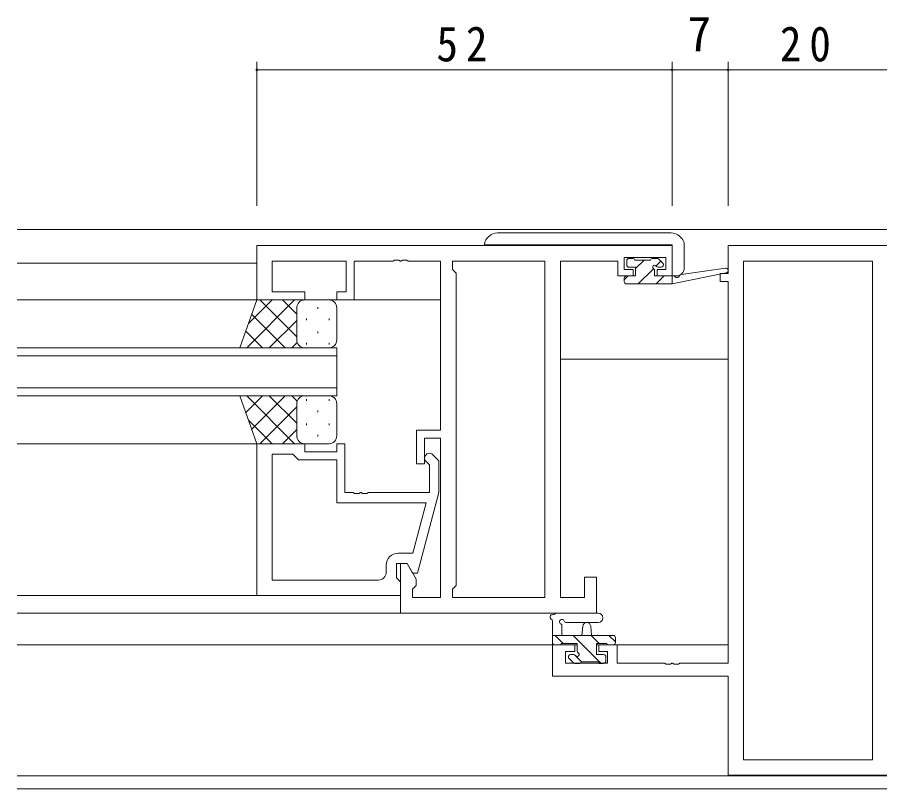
# Model space of a CAD drawing. Units: millimetres on the paper. Extents: x -397 to 397, y -282 to 282.
# Drawn here: x 32.1 to 140.1, y 11.8 to 108.4 of the extents above; entities that cross this region are included whole.
import ezdxf
from ezdxf.enums import TextEntityAlignment as Align

# ---------------------------------------------------------------- set-up
doc = ezdxf.new("R2010")
doc.units = ezdxf.units.MM
for name, color, linetype, lineweight in [('0-3_YKK_11', 7, 'Continuous', 18), ('0-4_YKK_12', 2, 'Continuous', 18), ('0-5_YKK_13', 4, 'Continuous', 18), ('0-6_YKK_D', 6, 'Continuous', 18)]:
    doc.layers.add(name, color=color, linetype=linetype, lineweight=lineweight)
doc.styles.add('ＭＳ ゴシック', font='')
doc.styles.get('ＭＳ ゴシック').set_extended_font_data('MS Gothic')

msp = doc.modelspace()

# ---------------------------------------------------------------- linework, layer by layer
at = {"layer": '0-3_YKK_11'}
for p, q in [((62.12, 79.847), (62.12, 73.047)), ((114.12, 79.847), (62.12, 79.847)), ((114.12, 76.047), (114.12, 79.847)), ((121.12, 79.847), (141.12, 79.847)), ((121.12, 76.347), (121.12, 79.847)), ((64.05, 77.917), (73.32, 77.917)), ((64.05, 74.047), (64.05, 77.917)), ((73.32, 77.917), (73.32, 74.047)), ((74.32, 77.917), (79.162, 77.917)), ((74.32, 73.047), (74.32, 77.917)), ((79.162, 77.917), (79.345, 78.037)), ((79.345, 78.037), (79.895, 78.037)), ((79.895, 78.037), (80.078, 77.917)), ((80.078, 77.917), (80.162, 77.917)), ((80.162, 77.917), (80.345, 78.037)), ((80.345, 78.037), (80.895, 78.037)), ((80.895, 78.037), (81.078, 77.917)), ((81.078, 77.917), (85.12, 77.917)), ((85.12, 77.917), (85.12, 56.747)), ((86.62, 77.917), (86.62, 76.847)), ((98.19, 77.917), (86.62, 77.917)), ((98.19, 35.777), (98.19, 77.917)), ((98.19, 35.777), (98.19, 77.917)), ((100.12, 77.917), (107.32, 77.917)), ((100.12, 35.777), (100.12, 77.917)), ((107.32, 77.917), (107.32, 77.117)), ((108.12, 78.347), (113.32, 78.347)), ((108.12, 76.847), (108.12, 78.347)), ((113.32, 78.347), (113.32, 76.847)), ((123.05, 77.917), (123.05, 15.477)), ((139.19, 77.917), (123.05, 77.917)), ((139.19, 15.477), (139.19, 77.917)), ((139.19, 15.477), (139.19, 77.917)), ((86.62, 76.847), (87.05, 76.417)), ((107.32, 77.117), (107.32, 76.047)), ((109.22, 76.847), (108.12, 76.847)), ((109.22, 76.047), (109.22, 76.847)), ((112.22, 76.847), (112.22, 76.047)), ((113.32, 76.847), (112.22, 76.847)), ((87.05, 76.417), (87.05, 37.277)), ((107.32, 76.047), (109.22, 76.047)), ((112.22, 76.047), (114.12, 76.047)), ((120.12, 76.347), (121.12, 76.347)), ((120.12, 75.347), (120.12, 76.347)), ((121.12, 75.347), (120.12, 75.347)), ((121.12, 27.577), (121.12, 75.347)), ((68.12, 74.047), (64.05, 74.047)), ((68.12, 73.047), (68.12, 74.047)), ((72.12, 74.047), (72.12, 73.047)), ((73.32, 74.047), (72.12, 74.047)), ((62.12, 73.047), (68.12, 73.047)), ((72.12, 73.047), (74.32, 73.047)), ((82.12, 56.747), (82.12, 52.547)), ((85.12, 56.747), (82.12, 56.747)), ((83.12, 55.747), (85.12, 55.747)), ((83.12, 52.547), (83.12, 55.747)), ((85.12, 55.747), (85.12, 35.777)), ((62.12, 55.047), (68.12, 55.047)), ((62.12, 36.047), (62.12, 55.047)), ((68.12, 55.047), (68.12, 54.047)), ((68.12, 54.047), (72.12, 54.047)), ((72.12, 55.047), (73.12, 55.047)), ((72.12, 54.047), (72.12, 55.047)), ((73.12, 55.047), (73.12, 48.947)), ((64.05, 53.747), (64.05, 37.977)), ((66.62, 53.747), (64.05, 53.747)), ((64.05, 53.747), (64.05, 37.977)), ((66.82, 53.547), (66.62, 53.747)), ((67.32, 53.047), (66.82, 53.547)), ((72.12, 53.047), (67.32, 53.047)), ((72.12, 47.647), (72.12, 53.047)), ((84.144, 53.671), (84.92, 52.896)), ((82.12, 52.547), (83.12, 52.547)), ((83.72, 52.399), (83.296, 52.823)), ((83.72, 48.947), (83.72, 52.399)), ((84.92, 52.896), (84.92, 48.95)), ((73.12, 48.947), (74.162, 48.947)), ((74.162, 48.947), (74.345, 48.827)), ((74.345, 48.827), (74.895, 48.827)), ((74.895, 48.827), (75.078, 48.947)), ((75.078, 48.947), (75.162, 48.947)), ((75.162, 48.947), (75.345, 48.827)), ((75.345, 48.827), (75.895, 48.827)), ((75.895, 48.827), (76.078, 48.947)), ((76.078, 48.947), (83.72, 48.947)), ((84.92, 48.95), (82.213, 38.847)), ((83.328, 47.647), (72.12, 47.647)), ((81.64, 41.347), (83.328, 47.647)), ((79.82, 41.347), (81.64, 41.347)), ((79.62, 40.047), (79.62, 38.247)), ((80.92, 40.047), (79.62, 40.047)), ((80.12, 40.047), (80.12, 33.847)), ((80.92, 40.047), (80.12, 40.047)), ((82.05, 38.09), (80.92, 40.047)), ((81.613, 38.847), (80.92, 40.047)), ((78.32, 38.977), (78.32, 39.847)), ((64.05, 37.977), (77.32, 37.977)), ((79.62, 38.247), (79.82, 38.047)), ((79.82, 38.047), (80.12, 37.747)), ((82.213, 38.847), (81.613, 38.847)), ((82.05, 37.277), (82.05, 38.09)), ((103.12, 38.347), (103.12, 35.777)), ((104.62, 38.347), (103.12, 38.347)), ((104.62, 33.847), (104.62, 38.347)), ((80.12, 37.747), (80.12, 36.047)), ((81.62, 36.847), (82.05, 37.277)), ((81.62, 35.777), (81.62, 36.847)), ((87.05, 37.277), (86.62, 36.847)), ((86.62, 36.847), (86.62, 35.777)), ((80.12, 36.047), (62.12, 36.047)), ((85.12, 35.777), (81.62, 35.777)), ((86.62, 35.777), (98.19, 35.777)), ((103.12, 35.777), (100.12, 35.777)), ((80.12, 33.847), (104.62, 33.847)), ((99.12, 29.847), (101.92, 29.847)), ((99.12, 25.947), (99.12, 29.847)), ((101.92, 29.847), (101.92, 29.047)), ((104.92, 29.847), (107.22, 29.847)), ((104.92, 29.047), (104.92, 29.847)), ((107.22, 29.847), (107.22, 27.577)), ((100.75, 29.047), (100.75, 27.577)), ((101.92, 29.047), (100.75, 29.047)), ((106.02, 29.047), (104.92, 29.047)), ((106.02, 27.577), (106.02, 29.047)), ((100.75, 27.577), (106.02, 27.577)), ((107.22, 27.577), (113.162, 27.577)), ((113.162, 27.577), (113.345, 27.457)), ((113.345, 27.457), (113.895, 27.457)), ((113.895, 27.457), (114.078, 27.577)), ((114.078, 27.577), (114.162, 27.577)), ((114.162, 27.577), (114.345, 27.457)), ((114.345, 27.457), (114.895, 27.457)), ((114.895, 27.457), (115.078, 27.577)), ((115.078, 27.577), (121.12, 27.577)), ((121.12, 25.947), (99.12, 25.947)), ((121.12, 13.547), (121.12, 25.947)), ((123.05, 15.477), (139.19, 15.477)), ((141.12, 13.547), (121.12, 13.547))]:
    msp.add_line(p, q, dxfattribs=at)
for centre, radius, start, end in [((83.72, 53.247), 0.6, 44.99999, 225.00001), ((79.82, 39.847), 1.5, 90.00001, 179.99999), ((77.32, 38.977), 1, 270.00001, 359.99999)]:
    msp.add_arc(centre, radius, start, end, dxfattribs=at)
at = {"layer": '0-4_YKK_12'}
for p, q in [((32.12, 81.847), (230.12, 81.847)), ((32.12, 77.647), (62.12, 77.647)), ((85.12, 73.047), (32.12, 73.047)), ((72.12, 67.046), (32.12, 67.046)), ((72.12, 61.046), (72.12, 67.046)), ((32.12, 66.046), (72.12, 66.046)), ((121.12, 65.647), (100.12, 65.647)), ((72.12, 62.046), (32.12, 62.046)), ((32.12, 61.046), (72.12, 61.046)), ((32.12, 55.047), (62.62, 55.047)), ((32.12, 36.047), (80.12, 36.047)), ((32.12, 33.847), (80.42, 33.847)), ((32.12, 29.847), (102.22, 29.847)), ((121.12, 29.847), (104.62, 29.847)), ((230.12, 13.477), (32.12, 13.477)), ((230.12, 11.847), (32.12, 11.847))]:
    msp.add_line(p, q, dxfattribs=at)
at = {"layer": '0-5_YKK_13'}
for p, q in [((91.18, 81.008), (90.913, 80.74)), ((107.241, 81.447), (92.241, 81.447)), ((113.948, 81.447), (107.241, 81.447)), ((113.998, 81.447), (113.948, 81.447)), ((115.173, 80.894), (115.059, 81.008)), ((90.62, 80.033), (90.62, 79.947)), ((90.62, 79.847), (90.62, 79.947)), ((90.62, 79.947), (91.62, 79.947)), ((91.62, 79.947), (104.62, 79.947)), ((105.62, 79.947), (106.62, 79.947)), ((106.62, 79.947), (114.12, 79.947)), ((114.12, 77.047), (114.12, 79.947)), ((115.327, 80.74), (115.173, 80.894)), ((115.62, 79.921), (115.62, 80.033)), ((115.62, 77.047), (115.62, 79.921)), ((108.42, 77.447), (108.42, 77.947)), ((108.72, 78.247), (109.22, 78.247)), ((109.42, 78.047), (111.42, 78.047)), ((110.601, 78.047), (109.52, 76.966)), ((111.62, 78.247), (112.22, 78.247)), ((112.695, 77.896), (112.109, 77.31)), ((112.432, 78.159), (112.932, 77.659)), ((111.757, 76.958), (109.846, 75.047)), ((112.72, 77.147), (112.381, 77.147)), ((115.232, 76.221), (120.774, 77.044)), ((108.601, 76.047), (108.12, 75.566)), ((108.12, 75.347), (108.12, 75.747)), ((108.42, 76.047), (109.52, 76.047)), ((113.091, 76.047), (112.091, 75.047)), ((114.118, 75.047), (120.879, 76.453)), ((114.118, 76.047), (114.205, 76.061)), ((114.118, 75.047), (114.118, 76.047)), ((114.206, 76.047), (114.62, 76.047)), ((108.42, 75.047), (114.118, 75.047)), ((59.973, 67.047), (62.116, 73.047)), ((66.848, 73.047), (60.848, 67.047)), ((64.02, 73.047), (61.059, 70.086)), ((62.116, 73.047), (68.116, 73.047)), ((67.116, 68.426), (62.496, 73.047)), ((67.116, 71.255), (65.324, 73.047)), ((71.116, 73.047), (68.116, 73.047)), ((67.116, 72.047), (67.116, 68.447)), ((67.116, 71.647), (67.116, 68.047)), ((69.753, 72.127), (69.753, 71.927)), ((72.116, 68.047), (72.116, 72.047)), ((65.668, 67.047), (61.472, 71.242)), ((67.116, 70.486), (63.676, 67.047)), ((68.338, 70.712), (68.338, 70.512)), ((71.168, 70.712), (71.168, 70.512)), ((62.839, 67.047), (60.728, 69.158)), ((69.753, 69.097), (69.753, 68.897)), ((68.338, 67.047), (59.973, 67.047)), ((67.173, 67.715), (66.505, 67.047)), ((68.116, 67.047), (71.116, 67.047)), ((68.338, 67.682), (68.338, 67.482)), ((71.168, 67.682), (71.168, 67.482)), ((59.973, 61.047), (62.116, 55.047)), ((68.338, 61.047), (59.973, 61.047)), ((62.839, 61.047), (60.728, 58.935)), ((66.848, 55.047), (60.848, 61.047)), ((65.668, 61.047), (61.472, 56.851)), ((67.116, 57.607), (63.676, 61.047)), ((67.173, 60.379), (66.505, 61.047)), ((68.116, 61.047), (71.116, 61.047)), ((68.338, 60.412), (68.338, 60.612)), ((71.168, 60.412), (71.168, 60.612)), ((67.116, 59.667), (62.496, 55.047)), ((67.116, 56.447), (67.116, 60.047)), ((67.116, 56.047), (67.116, 59.647)), ((72.116, 60.047), (72.116, 56.047)), ((69.753, 58.997), (69.753, 59.197)), ((64.02, 55.047), (61.059, 58.007)), ((68.338, 57.382), (68.338, 57.582)), ((71.168, 57.382), (71.168, 57.582)), ((67.116, 56.838), (65.324, 55.047)), ((69.753, 55.967), (69.753, 56.167)), ((62.116, 55.047), (68.116, 55.047)), ((71.116, 55.047), (68.116, 55.047)), ((104.848, 33.847), (99.685, 33.847)), ((99.12, 30.147), (99.12, 32.828)), ((104.848, 32.647), (100.887, 32.644)), ((100.32, 32.228), (100.32, 31.047)), ((102.82, 31.047), (102.922, 32.192)), ((104.02, 31.047), (103.918, 32.192)), ((99.12, 31.047), (106.72, 31.047)), ((100.467, 30.047), (99.467, 31.047)), ((105.212, 27.547), (101.712, 31.047)), ((104.957, 30.047), (103.957, 31.047)), ((107.02, 30.229), (106.202, 31.047)), ((107.02, 30.747), (107.02, 30.147)), ((100.02, 29.847), (99.42, 29.847)), ((106.72, 29.847), (106.12, 29.847)), ((101.708, 27.635), (101.208, 28.135)), ((101.42, 28.647), (101.759, 28.647)), ((102.035, 28.479), (101.904, 28.609)), ((102.767, 27.747), (102.052, 28.462)), ((105.82, 28.347), (105.82, 27.847)), ((102.52, 27.547), (101.92, 27.547)), ((104.82, 27.747), (102.72, 27.747)), ((105.52, 27.547), (105.02, 27.547))]:
    msp.add_line(p, q, dxfattribs=at)
for points in [[(104.62, 79.947), (104.912, 79.947), (105.576, 79.947), (105.62, 79.947)], [(109.52, 76.047), (109.52, 77.147), (108.72, 77.147)], [(111.92, 76.686), (111.92, 76.047), (114.118, 76.047)], [(114.12, 77.047), (114.12, 76.047), (114.206, 76.047)], [(102.22, 29.108), (102.22, 30.047), (100.22, 30.047)], [(105.92, 30.047), (104.62, 30.047), (104.62, 28.647), (105.52, 28.647)]]:
    msp.add_lwpolyline(points, dxfattribs=at)
for centre, radius, start, end in [((92.241, 79.947), 1.5, 90, 135), ((113.998, 79.947), 1.5, 45, 90), ((91.62, 80.033), 1, 135, 180), ((114.62, 80.033), 1, 0, 45), ((108.72, 77.947), 0.3, 90, 180), ((109.22, 78.047), 0.2, 0, 90), ((111.62, 78.047), 0.2, 90, 180), ((112.22, 77.947), 0.3, 45, 90), ((108.72, 77.447), 0.3, 180, 270), ((111.92, 77.147), 0.25, 33.05573, 236.94427), ((111.62, 76.686), 0.3, 0, 56.94427), ((112.381, 77.447), 0.3, 213.05573, 270), ((112.72, 77.447), 0.3, 270, 45), ((114.62, 77.047), 1, 270, 0), ((120.818, 76.747), 0.3, 281.74981, 98.44936), ((108.42, 75.747), 0.3, 90, 180), ((114.253, 75.765), 0.3, 39.19754, 99.19754), ((114.718, 76.144), 0.3, 219.19754, 338.44936), ((115.276, 75.924), 0.3, 98.44936, 158.44936), ((108.42, 75.347), 0.3, 180, 270), ((68.116, 72.047), 1, 90, 180), ((68.116, 72.047), 1, 90, 180), ((71.116, 72.047), 1, 0, 90), ((68.116, 68.047), 1, 180, 270), ((68.116, 68.047), 1, 180, 270), ((71.116, 68.047), 1, 270, 0), ((68.116, 60.047), 1, 90, 180), ((68.116, 60.047), 1, 90, 180), ((71.116, 60.047), 1, 360, 90), ((68.116, 56.047), 1, 180, 270), ((68.116, 56.047), 1, 180, 270), ((71.116, 56.047), 1, 270, 360), ((99.12, 33.347), 0.3, 79.47122, 240), ((99.229, 33.937), 0.3, 259.47122, 319.47122), ((99.685, 33.547), 0.3, 90, 139.47122), ((104.847, 33.247), 0.6, 270.04023, 90.04023), ((98.82, 32.828), 0.3, 0, 60), ((100.32, 32.747), 0.3, 19.18976, 240), ((100.02, 32.228), 0.3, 0, 60), ((100.886, 32.944), 0.3, 199.18976, 270.04023), ((103.42, 32.147), 0.5, 5.09207, 174.90793), ((106.72, 30.747), 0.3, 0, 90), ((99.42, 30.147), 0.3, 180, 270), ((100.02, 30.047), 0.2, 270, 0), ((106.12, 30.047), 0.2, 180, 270), ((106.72, 30.147), 0.3, 270, 0), ((101.42, 28.347), 0.3, 90, 225), ((101.759, 28.347), 0.3, 33.05573, 90), ((102.22, 28.647), 0.25, 213.05573, 56.94427), ((102.52, 29.108), 0.3, 180, 236.94427), ((105.52, 28.347), 0.3, 0, 90), ((101.92, 27.847), 0.3, 225, 270), ((102.52, 27.747), 0.2, 270, 0), ((105.02, 27.747), 0.2, 180, 270), ((105.52, 27.847), 0.3, 270, 0)]:
    msp.add_arc(centre, radius, start, end, dxfattribs=at)
at = {"layer": '0-6_YKK_D'}
for p, q in [((62.12, 84.847), (62.12, 102.847)), ((114.12, 84.847), (114.12, 102.847)), ((114.122, 84.847), (114.122, 102.847)), ((121.12, 84.847), (121.12, 102.847)), ((121.12, 84.847), (121.12, 102.847)), ((114.12, 101.847), (62.12, 101.847)), ((114.122, 101.847), (121.12, 101.847)), ((121.12, 101.847), (141.12, 101.847))]:
    msp.add_line(p, q, dxfattribs=at)
for centre, start, end in [((62.12, 101.847), 0, 180), ((62.12, 101.847), 180, 0), ((114.12, 101.847), 0, 180), ((114.12, 101.847), 180, 0), ((114.122, 101.847), 0, 180), ((114.122, 101.847), 180, 0), ((121.12, 101.847), 0, 180), ((121.12, 101.847), 0, 180), ((121.12, 101.847), 180, 0), ((121.12, 101.847), 180, 0)]:
    msp.add_arc(centre, 0.106, start, end, dxfattribs=at)

# ---------------------------------------------------------------- texts
at = {"layer": '0-6_YKK_D', "color": 7, "style": 'ＭＳ ゴシック'}
msp.add_text('7', height=4.399, dxfattribs=at).set_placement((116.021, 102.847), align=Align.BOTTOM_LEFT)
at = {"layer": '0-6_YKK_D', "color": 7, "char_height": 4.399, "attachment_point": 7, "style": 'ＭＳ ゴシック'}
for s, insert in [('\\T1.37;\\W0.9;52', (84.6, 102.847)), ('\\T1.37;\\W0.9;20', (127.6, 102.847))]:
    msp.add_mtext(s, dxfattribs=dict(at, insert=insert))

doc.saveas('drawing.dxf')
